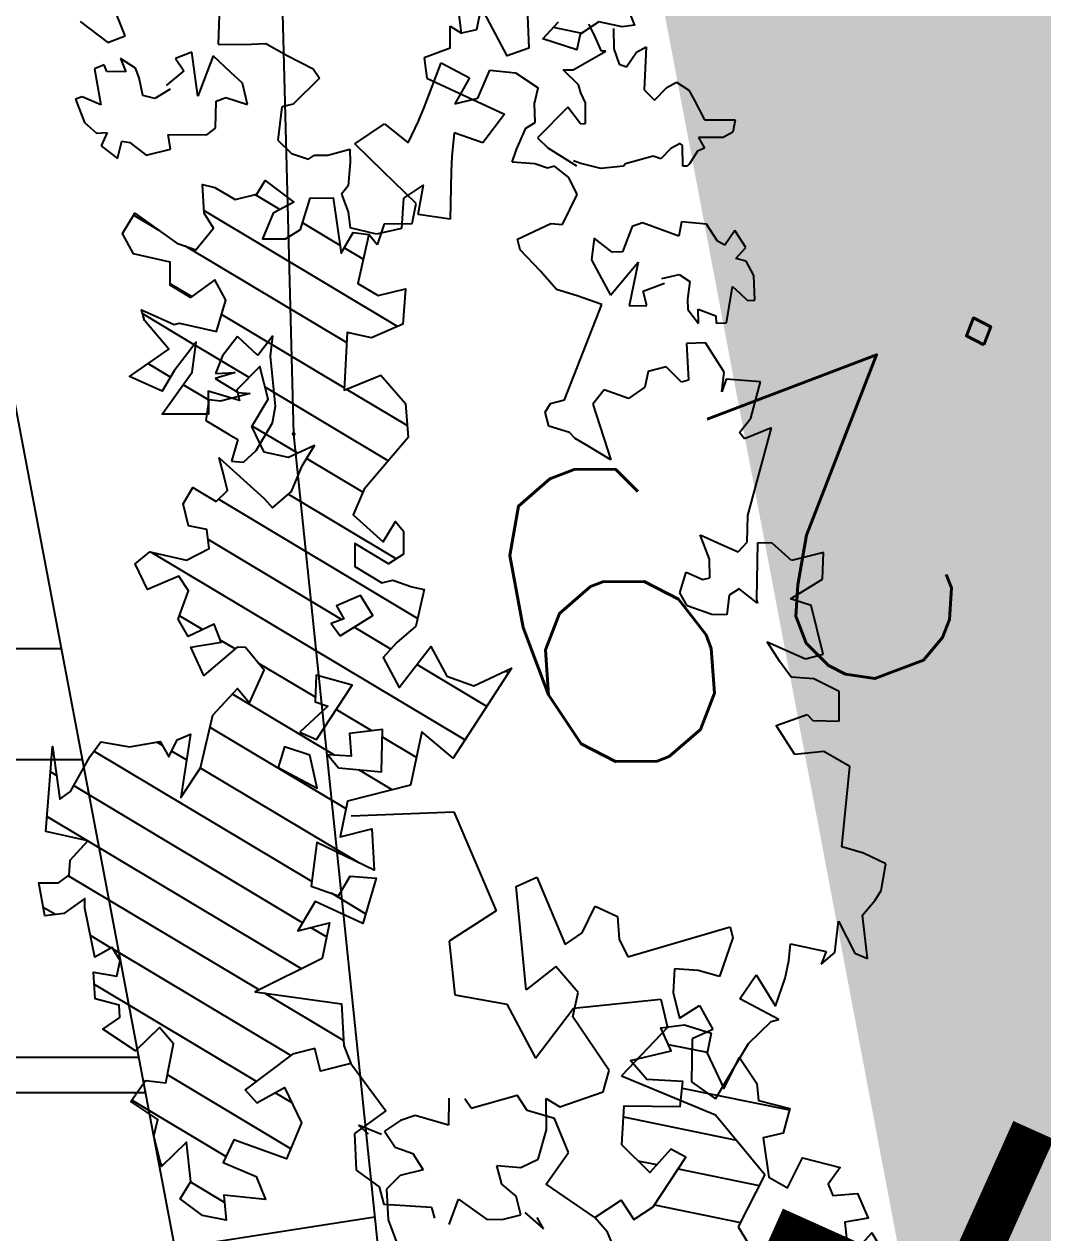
# Model space of a CAD drawing. Header units: metres. Extents: x 1841041 to 1841282, y 5171502 to 5171751.
# Drawn here: x 1841157.61 to 1841158.756, y 5171552.343 to 5171553.703 of the extents above; entities that cross this region are included whole.
import ezdxf
from ezdxf.lldxf.tags import DXFTag

# ---------------------------------------------------------------- set-up
doc = ezdxf.new("R2010")
doc.units = ezdxf.units.M
doc.header["$PDSIZE"] = -0.004
doc.layers.add('Fond topo - P', color=3, linetype='Continuous', lineweight=50, true_color=0x00ff00)
doc.layers.add('Fond topo - Z_500', color=1, linetype='Continuous', lineweight=9, true_color=0xff0000)
for name, color, linetype, true_color in [('Fond topo - SUPP', 7, 'Continuous', 0x999999), ('SA - béton balayé', 7, 'Continuous', 0xc0c0c0), ('SA - EBC', 7, 'Continuous', 0x4f7f3f), ('SA - gazon', 7, 'Continuous', 0xccffcc), ('SA - haie séparative', 7, 'Continuous', 0x008000), ('SA - Limite terrain', 1, 'LIMITE_CADASTRALE', 0xff0000)]:
    doc.layers.add(name, color=color, linetype=linetype, true_color=true_color)
doc.layers.add('SA - limite revêtement', color=7, linetype='Continuous')
doc.layers.add('SA - nivellement', color=7, linetype='Continuous')
doc.styles.add('SIMPLEX', font='simplex_.ttf', dxfattribs={"height": 1.25})
tags = doc.linetypes.add('L8', pattern=[0.225, 0.15, -0.075]).pattern_tags.tags
tags[6:7] = [DXFTag(74, 4), DXFTag(75, 0), DXFTag(340, '0'), DXFTag(46, 0.0), DXFTag(50, 0.0), DXFTag(44, 0.0), DXFTag(45, 0.0)]
tags[4:5] = [DXFTag(74, 4), DXFTag(75, 0), DXFTag(340, '0'), DXFTag(46, 0.0), DXFTag(50, 0.0), DXFTag(44, 0.0), DXFTag(45, 0.0)]
tags = doc.linetypes.add('LIMITE_CADASTRALE', pattern=[13, 8, -2, 1, -2]).pattern_tags.tags
tags[10:11] = [DXFTag(74, 4), DXFTag(75, 0), DXFTag(340, '0'), DXFTag(46, 0.0), DXFTag(50, 0.0), DXFTag(44, 0.0), DXFTag(45, 0.0)]
tags[8:9] = [DXFTag(74, 4), DXFTag(75, 0), DXFTag(340, '0'), DXFTag(46, 0.0), DXFTag(50, 0.0), DXFTag(44, 0.0), DXFTag(45, 0.0)]
tags[6:7] = [DXFTag(74, 4), DXFTag(75, 0), DXFTag(340, '0'), DXFTag(46, 0.0), DXFTag(50, 0.0), DXFTag(44, 0.0), DXFTag(45, 0.0)]
tags[4:5] = [DXFTag(74, 4), DXFTag(75, 0), DXFTag(340, '0'), DXFTag(46, 0.0), DXFTag(50, 0.0), DXFTag(44, 0.0), DXFTag(45, 0.0)]

# ---------------------------------------------------------------- blocks, each defined once
blk = doc.blocks.new('PTOPO')
at = {"color": 0, "ltscale": 2}
blk.add_point((0, 0), dxfattribs=at)

msp = doc.modelspace()

# ---------------------------------------------------------------- hatches: boundary and pattern name
at = {"layer": 'SA - béton balayé'}
h = msp.add_hatch(dxfattribs=at)
h.set_pattern_fill('BETON_BALAYE', color=256, scale=0.5, style=0, pattern_type=2)
h.set_pattern_definition([(0, (0, 0), (1.1, 0.5), [7.5, -1, 2.5, -0.5]), (0, (0.665, 0.25), (-0.5, 0.665), [1.5, -0.165, 3, -0.375]), (0, (0.25, 0.425), (2.6, 0.335), [4, -0.7, 2, -0.5])])
h.paths.add_polyline_path([(1841141.4229, 5171573.2753), (1841140.9962, 5171574.3971), (1841142.8655, 5171575.1081), (1841146.8475, 5171576.621), (1841146.9844, 5171576.2605), (1841153.8198, 5171578.2339), (1841166.2767, 5171582.9673, 0.440055), (1841166.7956, 5171584.3479), (1841168.3777, 5171581.6552, 0.349473), (1841167.1933, 5171582.0315), (1841153.3602, 5171576.7785), (1841153.6537, 5171574.1114), (1841158.0694, 5171550.7945, 0.414233), (1841159.238, 5171549.9981), (1841163.3155, 5171550.7703), (1841163.6851, 5171548.8189), (1841159.336, 5171548.4054, -0.387042), (1841156.9633, 5171550.1859), (1841152.466, 5171573.9339), (1841152.1841, 5171576.4953), (1841143.01, 5171573.879)])
at = {"layer": 'SA - EBC'}
h = msp.add_hatch(dxfattribs=at)
h.set_pattern_fill('_USER', color=256, scale=0.75, angle=-315, style=0, pattern_type=0)
h.set_pattern_definition([(-315, (0, 0), (-0.53033008589, 0.53033008589), [])])
h.paths.add_polyline_path([(1841146.2877, 5171531.073), (1841142.0431, 5171535.3128), (1841139.2752, 5171540.3458, 0.055223), (1841139.1545, 5171556.7446, 0.123191), (1841137.9682, 5171559.8694), (1841135.4446, 5171563.4957, -0.332881), (1841134.727, 5171568.5834), (1841137.8295, 5171571.6697), (1841143.2749, 5171573.6459), (1841152.0102, 5171575.9651), (1841153.6433, 5171561.1238), (1841154.262, 5171549.0884), (1841145.4735, 5171547.1137), (1841147.7014, 5171533.4297), (1841156.9917, 5171535.341), (1841159.5662, 5171522.1301), (1841160.7714, 5171501.815)])
at = {"layer": 'SA - gazon'}
msp.add_hatch(color=256, dxfattribs=at).paths.add_polyline_path([(1841160.9751, 5171561.2478), (1841157.0449, 5171560.5035), (1841158.6116, 5171552.2306), (1841160.0855, 5171552.5097), (1841159.3319, 5171556.4889), (1841161.7882, 5171556.9541)])

# ---------------------------------------------------------------- linework, layer by layer
at = {"layer": 'Fond topo - SUPP', "ltscale": 2}
msp.add_line((1841157.4095, 5171552.269), (1841158.0044, 5171552.3611), dxfattribs=at)
at = {"layer": 'Fond topo - SUPP', "linetype": 'L8', "ltscale": 2, "flags": 128}
msp.add_lwpolyline([(1841158.8889, 5171543.8356), (1841157.913, 5171553.2422), (1841157.7245, 5171560.4561), (1841162.1012, 5171561.4181), (1841162.9476, 5171561.8043), (1841163.4656, 5171562.3845)], dxfattribs=at)
at = {"layer": 'SA - haie séparative', "ltscale": 0.34992}
for p, q in [((1841157.832, 5171553.7957), (1841157.8281, 5171553.6808)), ((1841157.7235, 5171553.6904), (1841157.7079, 5171553.7287)), ((1841157.6728, 5171553.7066), (1841157.7037, 5171553.6827)), ((1841158.089, 5171553.701), (1841158.1017, 5171553.6932)), ((1841158.0892, 5171553.6763), (1841158.089, 5171553.701)), ((1841158.2508, 5171553.6926), (1841158.245, 5171553.7033)), ((1841158.2731, 5171553.6985), (1841158.2733, 5171553.6756)), ((1841157.7037, 5171553.6827), (1841157.7235, 5171553.6904)), ((1841158.2593, 5171553.6729), (1841158.2508, 5171553.6926)), ((1841157.7985, 5171553.6719), (1841157.7801, 5171553.6647)), ((1841157.8053, 5171553.6223), (1841157.7985, 5171553.6719)), ((1841157.8281, 5171553.6808), (1841157.8574, 5171553.6807)), ((1841157.8574, 5171553.6807), (1841157.8816, 5171553.6816)), ((1841157.8816, 5171553.6816), (1841157.9055, 5171553.6682)), ((1841158.0892, 5171553.6763), (1841158.0597, 5171553.6654)), ((1841158.2276, 5171553.6522), (1841158.2644, 5171553.6729)), ((1841158.2644, 5171553.6729), (1841158.2593, 5171553.6729)), ((1841158.2733, 5171553.6756), (1841158.2792, 5171553.6584)), ((1841158.2875, 5171553.6553), (1841158.2988, 5171553.672)), ((1841158.2988, 5171553.672), (1841158.3096, 5171553.6778)), ((1841158.3096, 5171553.6778), (1841158.3074, 5171553.6294)), ((1841157.6997, 5171553.6575), (1841157.6888, 5171553.6533)), ((1841157.7027, 5171553.65), (1841157.6997, 5171553.6575)), ((1841157.7182, 5171553.6647), (1841157.7241, 5171553.6496)), ((1841157.735, 5171553.6539), (1841157.7182, 5171553.6647)), ((1841157.7801, 5171553.6647), (1841157.7893, 5171553.6509)), ((1841157.8224, 5171553.6676), (1841157.8053, 5171553.6223)), ((1841157.8422, 5171553.6492), (1841157.8224, 5171553.6676)), ((1841157.9055, 5171553.6682), (1841157.9349, 5171553.6531)), ((1841158.0597, 5171553.6654), (1841158.0628, 5171553.6427)), ((1841158.0599, 5171553.6097), (1841158.0789, 5171553.66)), ((1841158.0789, 5171553.66), (1841158.111, 5171553.643)), ((1841158.2792, 5171553.6584), (1841158.2875, 5171553.6553)), ((1841157.6888, 5171553.6533), (1841157.696, 5171553.6126)), ((1841157.7241, 5171553.6496), (1841157.7027, 5171553.65)), ((1841157.7392, 5171553.643), (1841157.735, 5171553.6539)), ((1841157.7431, 5171553.6232), (1841157.7392, 5171553.643)), ((1841157.7893, 5171553.6509), (1841157.7696, 5171553.6345)), ((1841157.8556, 5171553.637), (1841157.8422, 5171553.6492)), ((1841157.9419, 5171553.6426), (1841157.9126, 5171553.6135)), ((1841157.9349, 5171553.6531), (1841157.9419, 5171553.6426)), ((1841158.0628, 5171553.6427), (1841158.1097, 5171553.6208)), ((1841158.111, 5171553.643), (1841158.0942, 5171553.6137)), ((1841158.1204, 5171553.6203), (1841158.1339, 5171553.6515)), ((1841158.1339, 5171553.6515), (1841158.1625, 5171553.6485)), ((1841158.1625, 5171553.6485), (1841158.1881, 5171553.6317)), ((1841158.2161, 5171553.6521), (1841158.2276, 5171553.6522)), ((1841158.2335, 5171553.6351), (1841158.2161, 5171553.6521)), ((1841157.7741, 5171553.6304), (1841157.7569, 5171553.6199)), ((1841157.8611, 5171553.6131), (1841157.8556, 5171553.637)), ((1841158.1842, 5171553.614), (1841158.1881, 5171553.6317)), ((1841158.2361, 5171553.6262), (1841158.2335, 5171553.6351)), ((1841158.3074, 5171553.6294), (1841158.319, 5171553.618)), ((1841158.319, 5171553.618), (1841158.3329, 5171553.6322)), ((1841158.3329, 5171553.6322), (1841158.3437, 5171553.638)), ((1841158.3437, 5171553.638), (1841158.3578, 5171553.6292)), ((1841158.3578, 5171553.6292), (1841158.3636, 5171553.6184)), ((1841157.675, 5171553.6218), (1841157.6674, 5171553.6189)), ((1841157.6674, 5171553.6189), (1841157.6775, 5171553.5929)), ((1841157.6855, 5171553.6172), (1841157.675, 5171553.6218)), ((1841157.696, 5171553.6126), (1841157.6855, 5171553.6172)), ((1841157.7569, 5171553.6199), (1841157.7431, 5171553.6232)), ((1841157.825, 5171553.5865), (1841157.8258, 5171553.6167)), ((1841157.8258, 5171553.6167), (1841157.8367, 5171553.621)), ((1841157.8367, 5171553.621), (1841157.8611, 5171553.6131)), ((1841158.0942, 5171553.6137), (1841158.1204, 5171553.6203)), ((1841158.1097, 5171553.6208), (1841158.1501, 5171553.6021)), ((1841158.2413, 5171553.6148), (1841158.2361, 5171553.6262)), ((1841158.3636, 5171553.6184), (1841158.3753, 5171553.5956)), ((1841157.8996, 5171553.6103), (1841157.8952, 5171553.5728)), ((1841157.9126, 5171553.6135), (1841157.8996, 5171553.6103)), ((1841158.0536, 5171553.5942), (1841158.0599, 5171553.6097)), ((1841158.1501, 5171553.6021), (1841158.126, 5171553.57)), ((1841158.1849, 5171553.5928), (1841158.1842, 5171553.614)), ((1841158.2216, 5171553.6101), (1841158.1875, 5171553.5754)), ((1841158.2358, 5171553.5912), (1841158.2216, 5171553.6101)), ((1841158.2415, 5171553.5918), (1841158.2413, 5171553.6148)), ((1841157.6775, 5171553.5929), (1841157.691, 5171553.5807)), ((1841157.982, 5171553.5687), (1841158.0154, 5171553.5911)), ((1841158.0154, 5171553.5911), (1841158.042, 5171553.5699)), ((1841158.042, 5171553.5699), (1841158.0536, 5171553.5942)), ((1841158.1744, 5171553.5865), (1841158.1849, 5171553.5928)), ((1841158.2358, 5171553.5912), (1841158.2415, 5171553.5918)), ((1841158.3753, 5171553.5956), (1841158.4097, 5171553.5959)), ((1841158.4097, 5171553.5959), (1841158.4072, 5171553.5819)), ((1841157.691, 5171553.5807), (1841157.7032, 5171553.5816)), ((1841157.7032, 5171553.5816), (1841157.6965, 5171553.5664)), ((1841157.7718, 5171553.5793), (1841157.8154, 5171553.5789)), ((1841157.7743, 5171553.5628), (1841157.7718, 5171553.5793)), ((1841157.8154, 5171553.5789), (1841157.825, 5171553.5865)), ((1841158.0938, 5171553.5811), (1841158.091, 5171553.5544)), ((1841158.126, 5171553.57), (1841158.0938, 5171553.5811)), ((1841158.1637, 5171553.5624), (1841158.1744, 5171553.5865)), ((1841158.1875, 5171553.5754), (1841158.1991, 5171553.5641)), ((1841158.3799, 5171553.5759), (1841158.3684, 5171553.5758)), ((1841158.3684, 5171553.5758), (1841158.3755, 5171553.5637)), ((1841158.3965, 5171553.576), (1841158.3799, 5171553.5759)), ((1841158.4072, 5171553.5819), (1841158.3965, 5171553.576)), ((1841157.6965, 5171553.5664), (1841157.7146, 5171553.5522)), ((1841157.7146, 5171553.5522), (1841157.7197, 5171553.5716)), ((1841157.7197, 5171553.5716), (1841157.7288, 5171553.5703)), ((1841157.7288, 5171553.5703), (1841157.7469, 5171553.5561)), ((1841157.7469, 5171553.5561), (1841157.7743, 5171553.5628)), ((1841157.8952, 5171553.5728), (1841157.9104, 5171553.558)), ((1841157.9516, 5171553.5561), (1841157.9763, 5171553.5628)), ((1841157.9763, 5171553.5628), (1841157.9765, 5171553.5478)), ((1841158.0139, 5171553.5378), (1841157.982, 5171553.5687)), ((1841158.159, 5171553.5482), (1841158.1637, 5171553.5624)), ((1841158.1991, 5171553.5641), (1841158.2311, 5171553.544)), ((1841158.3373, 5171553.5634), (1841158.326, 5171553.5518)), ((1841158.3481, 5171553.5692), (1841158.3373, 5171553.5634)), ((1841158.3507, 5171553.5667), (1841158.3481, 5171553.5692)), ((1841158.3509, 5171553.5438), (1841158.3507, 5171553.5667)), ((1841158.3755, 5171553.5637), (1841158.3673, 5171553.5605)), ((1841157.9104, 5171553.558), (1841157.9298, 5171553.5515)), ((1841157.9298, 5171553.5515), (1841157.9366, 5171553.5559)), ((1841157.9366, 5171553.5559), (1841157.9516, 5171553.5561)), ((1841157.9765, 5171553.5478), (1841157.9744, 5171553.5216)), ((1841158.091, 5171553.5544), (1841158.0902, 5171553.5376)), ((1841158.1845, 5171553.5463), (1841158.159, 5171553.5482)), ((1841158.2362, 5171553.5466), (1841158.2279, 5171553.5497)), ((1841158.3177, 5171553.5549), (1841158.2865, 5171553.5464)), ((1841158.326, 5171553.5518), (1841158.3177, 5171553.5549)), ((1841158.3673, 5171553.5605), (1841158.3585, 5171553.5464)), ((1841158.0509, 5171553.5015), (1841158.0139, 5171553.5378)), ((1841158.0902, 5171553.5376), (1841158.089, 5171553.4839)), ((1841158.1987, 5171553.5415), (1841158.1845, 5171553.5463)), ((1841158.2066, 5171553.5435), (1841158.1987, 5171553.5415)), ((1841158.2228, 5171553.5308), (1841158.2066, 5171553.5435)), ((1841158.2585, 5171553.541), (1841158.2362, 5171553.5466)), ((1841158.284, 5171553.5438), (1841158.2585, 5171553.541)), ((1841158.2865, 5171553.5464), (1841158.284, 5171553.5438)), ((1841158.356, 5171553.5438), (1841158.3509, 5171553.5438)), ((1841158.3585, 5171553.5464), (1841158.356, 5171553.5438)), ((1841157.9744, 5171553.5216), (1841157.9667, 5171553.5121)), ((1841158.0591, 5171553.5225), (1841158.0366, 5171553.5076)), ((1841158.053, 5171553.4893), (1841158.0591, 5171553.5225)), ((1841158.2322, 5171553.5118), (1841158.2228, 5171553.5308)), ((1841157.9667, 5171553.5121), (1841157.9743, 5171553.4923)), ((1841158.0366, 5171553.5076), (1841158.0342, 5171553.4736)), ((1841158.2156, 5171553.4779), (1841158.2322, 5171553.5118)), ((1841158.0463, 5171553.479), (1841158.0509, 5171553.5015)), ((1841157.9743, 5171553.4923), (1841157.9765, 5171553.4744)), ((1841158.089, 5171553.4839), (1841158.053, 5171553.4893)), ((1841158.3054, 5171553.4797), (1841158.2939, 5171553.4757)), ((1841158.3465, 5171553.4648), (1841158.3054, 5171553.4797)), ((1841158.3496, 5171553.4811), (1841158.3465, 5171553.4648)), ((1841158.3776, 5171553.4785), (1841158.3496, 5171553.4811)), ((1841158.0062, 5171553.467), (1841157.9765, 5171553.4744)), ((1841158.0068, 5171553.4552), (1841157.9974, 5171553.4667)), ((1841158.0342, 5171553.4736), (1841158.0062, 5171553.467)), ((1841158.0149, 5171553.4786), (1841158.0068, 5171553.4552)), ((1841158.0149, 5171553.4786), (1841158.0463, 5171553.479)), ((1841158.165, 5171553.4615), (1841158.2023, 5171553.4792)), ((1841158.2023, 5171553.4792), (1841158.2156, 5171553.4779)), ((1841158.2939, 5171553.4757), (1841158.2831, 5171553.4474)), ((1841158.39, 5171553.4591), (1841158.3776, 5171553.4785)), ((1841158.4094, 5171553.4714), (1841158.3982, 5171553.4548)), ((1841158.4217, 5171553.452), (1841158.4094, 5171553.4714)), ((1841158.168, 5171553.4493), (1841158.165, 5171553.4615)), ((1841158.251, 5171553.4626), (1841158.2482, 5171553.4381)), ((1841158.2714, 5171553.447), (1841158.251, 5171553.4626)), ((1841158.3982, 5171553.4548), (1841158.39, 5171553.4591)), ((1841158.1908, 5171553.4253), (1841158.168, 5171553.4493)), ((1841158.2831, 5171553.4474), (1841158.2714, 5171553.447)), ((1841158.4104, 5171553.4399), (1841158.4217, 5171553.452)), ((1841158.4222, 5171553.4367), (1841158.4104, 5171553.4399)), ((1841158.2089, 5171553.4047), (1841158.1908, 5171553.4253)), ((1841158.2482, 5171553.4381), (1841158.2569, 5171553.4222)), ((1841158.2694, 5171553.3983), (1841158.3006, 5171553.4354)), ((1841158.3006, 5171553.4354), (1841158.2905, 5171553.3864)), ((1841158.4309, 5171553.4207), (1841158.4222, 5171553.4367)), ((1841158.2569, 5171553.4222), (1841158.2694, 5171553.3983)), ((1841158.3062, 5171553.4031), (1841158.3302, 5171553.412)), ((1841158.3273, 5171553.4173), (1841158.347, 5171553.4216)), ((1841158.347, 5171553.4216), (1841158.359, 5171553.4139)), ((1841158.359, 5171553.4139), (1841158.3561, 5171553.3939)), ((1841158.4318, 5171553.3928), (1841158.4309, 5171553.4207)), ((1841158.2321, 5171553.3976), (1841158.2089, 5171553.4047)), ((1841158.3103, 5171553.387), (1841158.3062, 5171553.4031)), ((1841158.4002, 5171553.3675), (1841158.407, 5171553.4082)), ((1841158.407, 5171553.4082), (1841158.4153, 5171553.4004)), ((1841158.4153, 5171553.4004), (1841158.4237, 5171553.3926)), ((1841158.2178, 5171553.2807), (1841158.2597, 5171553.3878)), ((1841158.2597, 5171553.3878), (1841158.2321, 5171553.3976)), ((1841158.2905, 5171553.3864), (1841158.3103, 5171553.387)), ((1841158.3561, 5171553.3939), (1841158.3564, 5171553.3822)), ((1841158.4237, 5171553.3926), (1841158.4318, 5171553.3928)), ((1841158.3564, 5171553.3822), (1841158.3687, 5171553.3664)), ((1841158.3681, 5171553.3826), (1841158.3882, 5171553.3752)), ((1841158.3687, 5171553.3664), (1841158.3681, 5171553.3826)), ((1841158.3882, 5171553.3752), (1841158.3885, 5171553.3671)), ((1841158.3885, 5171553.3671), (1841158.4002, 5171553.3675)), ((1841157.8497, 5171553.3519), (1841157.833, 5171553.33)), ((1841157.8727, 5171553.3307), (1841157.8497, 5171553.3519)), ((1841157.8895, 5171553.3526), (1841157.8727, 5171553.3307)), ((1841157.8869, 5171553.3297), (1841157.8895, 5171553.3526)), ((1841158.3764, 5171553.3447), (1841158.3552, 5171553.344)), ((1841158.3552, 5171553.344), (1841158.3572, 5171553.3027)), ((1841158.3976, 5171553.3119), (1841158.3764, 5171553.3447)), ((1841157.833, 5171553.33), (1841157.8249, 5171553.3104)), ((1841157.8927, 5171553.2735), (1841157.8869, 5171553.3297)), ((1841158.3321, 5171553.3177), (1841158.312, 5171553.3127)), ((1841158.3493, 5171553.3007), (1841158.3321, 5171553.3177)), ((1841157.847, 5171553.3113), (1841157.8245, 5171553.3047)), ((1841157.8245, 5171553.3047), (1841157.8507, 5171553.289)), ((1841157.8249, 5171553.3104), (1841157.847, 5171553.3113)), ((1841158.312, 5171553.3127), (1841158.3081, 5171553.295)), ((1841158.3572, 5171553.3027), (1841158.3493, 5171553.3007)), ((1841158.3948, 5171553.2898), (1841158.3976, 5171553.3119)), ((1841158.3996, 5171553.3041), (1841158.3948, 5171553.2898)), ((1841158.4385, 5171553.3008), (1841158.3996, 5171553.3041)), ((1841157.8507, 5171553.289), (1841157.864, 5171553.2877)), ((1841158.2624, 5171553.2919), (1841158.2497, 5171553.2757)), ((1841158.2899, 5171553.2821), (1841158.2624, 5171553.2919)), ((1841158.3081, 5171553.295), (1841158.2899, 5171553.2821)), ((1841158.4274, 5171553.26), (1841158.4385, 5171553.3008)), ((1841157.8175, 5171553.2806), (1841157.814, 5171553.2575)), ((1841157.8308, 5171553.2793), (1841157.8175, 5171553.2806)), ((1841157.864, 5171553.2877), (1841157.8308, 5171553.2793)), ((1841158.1962, 5171553.2669), (1841158.2021, 5171553.2767)), ((1841158.2021, 5171553.2767), (1841158.2178, 5171553.2807)), ((1841158.2497, 5171553.2757), (1841158.2701, 5171553.213)), ((1841157.889, 5171553.2549), (1841157.8927, 5171553.2735)), ((1841158.2002, 5171553.2511), (1841158.1962, 5171553.2669)), ((1841157.814, 5171553.2575), (1841157.8403, 5171553.2418)), ((1841157.8709, 5171553.2235), (1841157.889, 5171553.2549)), ((1841158.2233, 5171553.244), (1841158.2002, 5171553.2511)), ((1841158.4147, 5171553.2438), (1841158.4274, 5171553.26)), ((1841158.4506, 5171553.2491), (1841158.4202, 5171553.2368)), ((1841158.4242, 5171553.1505), (1841158.4506, 5171553.2491)), ((1841157.8403, 5171553.2418), (1841157.8501, 5171553.2359)), ((1841157.8501, 5171553.2359), (1841157.8432, 5171553.2118)), ((1841158.2297, 5171553.2372), (1841158.2233, 5171553.244)), ((1841158.245, 5171553.228), (1841158.2297, 5171553.2372)), ((1841158.4202, 5171553.2368), (1841158.4147, 5171553.2438)), ((1841157.8565, 5171553.2106), (1841157.8709, 5171553.2235)), ((1841158.2701, 5171553.213), (1841158.245, 5171553.228)), ((1841157.8432, 5171553.2118), (1841157.8565, 5171553.2106)), ((1841158.4234, 5171553.1206), (1841158.4242, 5171553.1505)), ((1841158.3703, 5171553.1286), (1841158.3944, 5171553.1179)), ((1841158.3808, 5171553.1015), (1841158.3703, 5171553.1286)), ((1841158.3944, 5171553.1179), (1841158.4132, 5171553.1096)), ((1841158.4132, 5171553.1096), (1841158.4234, 5171553.1206)), ((1841158.4348, 5171553.1197), (1841158.434, 5171553.0563)), ((1841158.4516, 5171553.1193), (1841158.4348, 5171553.1197)), ((1841158.4732, 5171553.0997), (1841158.4516, 5171553.1193)), ((1841158.3815, 5171553.0803), (1841158.3808, 5171553.1015)), ((1841158.5091, 5171553.1087), (1841158.4732, 5171553.0997)), ((1841158.5082, 5171553.0787), (1841158.5091, 5171553.1087)), ((1841158.3477, 5171553.0634), (1841158.3548, 5171553.0866)), ((1841158.3548, 5171553.0866), (1841158.3736, 5171553.0783)), ((1841158.3736, 5171553.0783), (1841158.3815, 5171553.0803)), ((1841158.472, 5171553.0566), (1841158.5082, 5171553.0787)), ((1841158.356, 5171553.0488), (1841158.3477, 5171553.0634)), ((1841158.4032, 5171553.0607), (1841158.4003, 5171553.0386)), ((1841158.4143, 5171553.0681), (1841158.4032, 5171553.0607)), ((1841158.4351, 5171553.052), (1841158.4143, 5171553.0681)), ((1841158.3835, 5171553.039), (1841158.356, 5171553.0488)), ((1841158.434, 5171553.0563), (1841158.4351, 5171553.052)), ((1841158.4952, 5171553.0494), (1841158.472, 5171553.0566)), ((1841158.509, 5171552.9944), (1841158.4952, 5171553.0494)), ((1841158.4003, 5171553.0386), (1841158.3835, 5171553.039)), ((1841158.446, 5171553.0083), (1841158.4889, 5171552.9893)), ((1841158.4598, 5171552.9867), (1841158.446, 5171553.0083)), ((1841158.4889, 5171552.9893), (1841158.509, 5171552.9944)), ((1841158.4728, 5171552.9686), (1841158.4598, 5171552.9867)), ((1841158.4983, 5171552.9666), (1841158.4728, 5171552.9686)), ((1841158.527, 5171552.9525), (1841158.4983, 5171552.9666)), ((1841158.527, 5171552.919), (1841158.527, 5171552.9525)), ((1841158.4558, 5171552.9142), (1841158.4907, 5171552.9266)), ((1841158.4907, 5171552.9266), (1841158.4971, 5171552.9199)), ((1841158.477, 5171552.8814), (1841158.4558, 5171552.9142)), ((1841158.4971, 5171552.9199), (1841158.527, 5171552.919)), ((1841158.5096, 5171552.8849), (1841158.477, 5171552.8814)), ((1841158.5389, 5171552.8682), (1841158.5096, 5171552.8849)), ((1841158.53, 5171552.7777), (1841158.5389, 5171552.8682)), ((1841157.9777, 5171552.8124), (1841158.0931, 5171552.8172)), ((1841158.0931, 5171552.8172), (1841158.1407, 5171552.7056)), ((1841158.5541, 5171552.7707), (1841158.53, 5171552.7777)), ((1841158.5794, 5171552.7585), (1841158.5541, 5171552.7707)), ((1841158.574, 5171552.7284), (1841158.5794, 5171552.7585)), ((1841158.1633, 5171552.7329), (1841158.1866, 5171552.7434)), ((1841158.1748, 5171552.6169), (1841158.1633, 5171552.7329)), ((1841158.1866, 5171552.7434), (1841158.2186, 5171552.6679)), ((1841158.5674, 5171552.7175), (1841158.574, 5171552.7284)), ((1841158.1407, 5171552.7056), (1841158.0878, 5171552.6716)), ((1841158.2376, 5171552.681), (1841158.2524, 5171552.7107)), ((1841158.2524, 5171552.7107), (1841158.2776, 5171552.6994)), ((1841158.553, 5171552.7008), (1841158.5674, 5171552.7175)), ((1841158.2776, 5171552.6994), (1841158.2793, 5171552.6738)), ((1841158.5219, 5171552.6586), (1841158.526, 5171552.694)), ((1841158.526, 5171552.694), (1841158.5444, 5171552.6578)), ((1841158.5588, 5171552.6521), (1841158.553, 5171552.7008)), ((1841158.2186, 5171552.6679), (1841158.2376, 5171552.681)), ((1841158.289, 5171552.654), (1841158.4041, 5171552.6875)), ((1841158.4041, 5171552.6875), (1841158.4071, 5171552.6753)), ((1841158.0878, 5171552.6716), (1841158.0945, 5171552.6112)), ((1841158.2793, 5171552.6738), (1841158.289, 5171552.654)), ((1841158.4071, 5171552.6753), (1841158.3921, 5171552.6316)), ((1841158.4703, 5171552.6494), (1841158.472, 5171552.6684)), ((1841158.472, 5171552.6684), (1841158.5122, 5171552.6599)), ((1841158.5122, 5171552.6599), (1841158.5066, 5171552.6455)), ((1841158.5066, 5171552.6455), (1841158.5219, 5171552.6586)), ((1841158.5444, 5171552.6578), (1841158.5588, 5171552.6521)), ((1841158.2082, 5171552.6429), (1841158.1748, 5171552.6169)), ((1841158.2331, 5171552.6139), (1841158.2082, 5171552.6429)), ((1841158.3416, 5171552.6403), (1841158.3399, 5171552.6138)), ((1841158.3681, 5171552.6386), (1841158.3416, 5171552.6403)), ((1841158.3921, 5171552.6316), (1841158.3681, 5171552.6386)), ((1841158.466, 5171552.6297), (1841158.4703, 5171552.6494)), ((1841158.4151, 5171552.6067), (1841158.4334, 5171552.6336)), ((1841158.4334, 5171552.6336), (1841158.4553, 5171552.5982)), ((1841158.4553, 5171552.5982), (1841158.466, 5171552.6297)), ((1841158.0945, 5171552.6112), (1841158.1528, 5171552.6004)), ((1841158.227, 5171552.5864), (1841158.2331, 5171552.6139)), ((1841158.3399, 5171552.6138), (1841158.3472, 5171552.585)), ((1841158.1528, 5171552.6004), (1841158.185, 5171552.5399)), ((1841158.185, 5171552.5399), (1841158.2279, 5171552.5959)), ((1841158.2279, 5171552.5959), (1841158.3261, 5171552.6064)), ((1841158.3261, 5171552.6064), (1841158.3336, 5171552.5742)), ((1841158.3472, 5171552.585), (1841158.3697, 5171552.599)), ((1841158.3697, 5171552.599), (1841158.3848, 5171552.5722)), ((1841158.459, 5171552.5834), (1841158.4151, 5171552.6067)), ((1841158.2682, 5171552.5261), (1841158.227, 5171552.5864)), ((1841158.4503, 5171552.5812), (1841158.459, 5171552.5834)), ((1841158.3336, 5171552.5742), (1841158.2818, 5171552.5198)), ((1841158.3848, 5171552.5722), (1841158.3614, 5171552.5616)), ((1841158.425, 5171552.5563), (1841158.4503, 5171552.5812)), ((1841158.3614, 5171552.5616), (1841158.3606, 5171552.5131)), ((1841158.3877, 5171552.494), (1841158.425, 5171552.5563)), ((1841157.9774, 5171552.5338), (1841158.0168, 5171552.4806)), ((1841158.2612, 5171552.5021), (1841158.2682, 5171552.5261)), ((1841158.2818, 5171552.5198), (1841158.3877, 5171552.4762)), ((1841158.2125, 5171552.4852), (1841158.2612, 5171552.5021)), ((1841158.3606, 5171552.5131), (1841158.3877, 5171552.494)), ((1841158.0877, 5171552.4949), (1841158.0874, 5171552.4645)), ((1841158.1127, 5171552.4834), (1841158.1057, 5171552.4939)), ((1841158.1127, 5171552.4834), (1841158.1644, 5171552.4982)), ((1841158.1759, 5171552.4809), (1841158.1644, 5171552.4982)), ((1841158.1972, 5171552.4944), (1841158.2125, 5171552.4852)), ((1841158.1977, 5171552.4592), (1841158.1972, 5171552.4944)), ((1841158.0168, 5171552.4806), (1841157.9814, 5171552.455)), ((1841158.0499, 5171552.4753), (1841158.0332, 5171552.4697)), ((1841158.0874, 5171552.4645), (1841158.0499, 5171552.4753)), ((1841158.2066, 5171552.472), (1841158.1759, 5171552.4809)), ((1841158.3877, 5171552.4762), (1841158.4433, 5171552.409)), ((1841157.9858, 5171552.4645), (1841157.9968, 5171552.4547)), ((1841158.0118, 5171552.4538), (1841157.9858, 5171552.4645)), ((1841158.0332, 5171552.4697), (1841158.0151, 5171552.4577)), ((1841158.1883, 5171552.4262), (1841158.1977, 5171552.4592)), ((1841158.2222, 5171552.4337), (1841158.2066, 5171552.472)), ((1841157.9814, 5171552.455), (1841157.9834, 5171552.4137)), ((1841158.0151, 5171552.4577), (1841158.0271, 5171552.4397)), ((1841158.0271, 5171552.4397), (1841158.047, 5171552.4324)), ((1841158.047, 5171552.4324), (1841158.0589, 5171552.4143)), ((1841158.1973, 5171552.3979), (1841158.2222, 5171552.4337)), ((1841158.1418, 5171552.4191), (1841158.1685, 5171552.4166)), ((1841158.1471, 5171552.3982), (1841158.1418, 5171552.4191)), ((1841158.1685, 5171552.4166), (1841158.1883, 5171552.4262)), ((1841157.9834, 5171552.4137), (1841158.0094, 5171552.3952)), ((1841158.0329, 5171552.4079), (1841158.0174, 5171552.3923)), ((1841158.0589, 5171552.4143), (1841158.0329, 5171552.4079)), ((1841158.4433, 5171552.409), (1841158.4132, 5171552.3499)), ((1841158.0094, 5171552.3952), (1841158.0145, 5171552.3751)), ((1841158.0174, 5171552.3923), (1841158.0195, 5171552.358)), ((1841158.1635, 5171552.3847), (1841158.1471, 5171552.3982)), ((1841158.2521, 5171552.3607), (1841158.1973, 5171552.3979)), ((1841158.0879, 5171552.3527), (1841158.0984, 5171552.3813)), ((1841158.0984, 5171552.3813), (1841158.1301, 5171552.3586)), ((1841158.1687, 5171552.3637), (1841158.1635, 5171552.3847)), ((1841158.0682, 5171552.3719), (1841158.0145, 5171552.3751)), ((1841158.0682, 5171552.3719), (1841158.0713, 5171552.3596)), ((1841158.1732, 5171552.3663), (1841158.1941, 5171552.3476)), ((1841158.0195, 5171552.358), (1841158.0316, 5171552.325)), ((1841158.1301, 5171552.3586), (1841158.1478, 5171552.3584)), ((1841158.1478, 5171552.3584), (1841158.1687, 5171552.3637)), ((1841158.1941, 5171552.3476), (1841158.187, 5171552.3605)), ((1841158.4132, 5171552.3499), (1841158.4676, 5171552.2617))]:
    msp.add_line(p, q, dxfattribs=at)
at = {"layer": 'SA - haie séparative', "ltscale": 0.34992, "elevation": 0, "flags": 128}
for points in [[(1841158.176, 5171553.7132), (1841158.1776, 5171553.6765), (1841158.1531, 5171553.6678), (1841158.1241, 5171553.7231), (1841158.1187, 5171553.6969), (1841158.1017, 5171553.6932), (1841158.0949, 5171553.7492)], [(1841158.2845, 5171553.732), (1841158.2966, 5171553.7023), (1841158.2826, 5171553.7006), (1841158.2564, 5171553.7059), (1841158.2354, 5171553.692), (1841158.2318, 5171553.6745), (1841158.1934, 5171553.6869), (1841158.211, 5171553.7061)], [(1841158.2052, 5171553.6999), (1841158.2374, 5171553.6933)], [(1841158.2052, 5171553.6999), (1841158.2374, 5171553.6933)], [(1841157.8976, 5171553.4948), (1841157.8694, 5171553.5117)], [(1841157.8976, 5171553.4948), (1841157.8694, 5171553.5117)], [(1841158.0298, 5171553.3632), (1841157.812, 5171553.4936)], [(1841158.0298, 5171553.3632), (1841157.812, 5171553.4936)], [(1841157.7615, 5171553.4712), (1841157.7328, 5171553.4885)], [(1841157.7615, 5171553.4712), (1841157.7328, 5171553.4885)], [(1841157.9652, 5171553.4544), (1841157.9229, 5171553.4797)], [(1841157.9652, 5171553.4544), (1841157.9229, 5171553.4797)], [(1841157.9725, 5171553.345), (1841157.7906, 5171553.4539)], [(1841157.9725, 5171553.345), (1841157.7906, 5171553.4539)], [(1841157.9912, 5171553.4388), (1841157.9698, 5171553.4516)], [(1841157.9912, 5171553.4388), (1841157.9698, 5171553.4516)], [(1841157.7982, 5171553.3968), (1841157.774, 5171553.4113)], [(1841157.7982, 5171553.3968), (1841157.774, 5171553.4113)], [(1841157.801, 5171553.3427), (1841157.7431, 5171553.3773)], [(1841157.801, 5171553.3427), (1841157.7431, 5171553.3773)], [(1841157.97, 5171553.2941), (1841157.8318, 5171553.3767)], [(1841157.97, 5171553.2941), (1841157.8318, 5171553.3767)], [(1841157.8628, 5171553.3057), (1841157.8026, 5171553.3417)], [(1841157.8628, 5171553.3057), (1841157.8026, 5171553.3417)], [(1841157.7744, 5171553.3061), (1841157.7488, 5171553.3214)], [(1841157.7744, 5171553.3061), (1841157.7488, 5171553.3214)], [(1841157.817, 5171553.2806), (1841157.7885, 5171553.2976)], [(1841157.817, 5171553.2806), (1841157.7885, 5171553.2976)], [(1841158.0194, 5171553.212), (1841157.8808, 5171553.2949)], [(1841158.0194, 5171553.212), (1841157.8808, 5171553.2949)], [(1841158.0407, 5171553.2517), (1841157.9722, 5171553.2927)], [(1841158.0407, 5171553.2517), (1841157.9722, 5171553.2927)], [(1841157.9175, 5171553.2205), (1841157.8662, 5171553.2512)], [(1841157.9175, 5171553.2205), (1841157.8662, 5171553.2512)], [(1841157.9908, 5171553.1767), (1841157.9274, 5171553.2146)], [(1841157.9908, 5171553.1767), (1841157.9274, 5171553.2146)], [(1841158.0525, 5171553.0347), (1841157.8284, 5171553.1688)], [(1841158.0525, 5171553.0347), (1841157.8284, 5171553.1688)], [(1841158.0284, 5171553.1016), (1841157.9068, 5171553.1744)], [(1841158.0284, 5171553.1016), (1841157.9068, 5171553.1744)], [(1841157.967, 5171553.0334), (1841157.8166, 5171553.1234)], [(1841157.967, 5171553.0334), (1841157.8166, 5171553.1234)], [(1841158.1057, 5171552.898), (1841157.7529, 5171553.109)], [(1841158.1057, 5171552.898), (1841157.7529, 5171553.109)], [(1841157.8104, 5171553.0221), (1841157.7844, 5171553.0377)], [(1841157.8104, 5171553.0221), (1841157.7844, 5171553.0377)], [(1841158.0225, 5171553.0002), (1841157.9812, 5171553.0249)], [(1841158.0225, 5171553.0002), (1841157.9812, 5171553.0249)], [(1841157.847, 5171553.0003), (1841157.8304, 5171553.0102)], [(1841157.847, 5171553.0003), (1841157.8304, 5171553.0102)], [(1841157.9375, 5171552.9461), (1841157.8732, 5171552.9845)], [(1841157.9375, 5171552.9461), (1841157.8732, 5171552.9845)], [(1841158.1302, 5171552.9357), (1841158.0516, 5171552.9828)], [(1841158.1302, 5171552.9357), (1841158.0516, 5171552.9828)], [(1841158.1548, 5171552.9735), (1841158.1515, 5171552.9755)], [(1841158.1548, 5171552.9735), (1841158.1515, 5171552.9755)], [(1841157.9591, 5171552.8807), (1841157.844, 5171552.9496)], [(1841157.9591, 5171552.8807), (1841157.844, 5171552.9496)], [(1841158.0009, 5171552.9081), (1841157.9609, 5171552.9321)], [(1841158.0009, 5171552.9081), (1841157.9609, 5171552.9321)], [(1841157.9719, 5171552.8205), (1841157.819, 5171552.912)], [(1841157.9719, 5171552.8205), (1841157.819, 5171552.912)], [(1841157.7654, 5171552.8916), (1841157.7591, 5171552.8954)], [(1841157.7654, 5171552.8916), (1841157.7591, 5171552.8954)], [(1841158.0511, 5171552.8781), (1841158.0128, 5171552.9011)], [(1841158.0511, 5171552.8781), (1841158.0128, 5171552.9011)], [(1841157.9334, 5171552.7386), (1841157.6882, 5171552.8853)], [(1841157.9334, 5171552.7386), (1841157.6882, 5171552.8853)], [(1841157.7925, 5171552.8754), (1841157.7757, 5171552.8854)], [(1841157.7925, 5171552.8754), (1841157.7757, 5171552.8854)], [(1841157.6462, 5171552.858), (1841157.6393, 5171552.8621)], [(1841157.6462, 5171552.858), (1841157.6393, 5171552.8621)], [(1841157.9851, 5171552.7602), (1841157.808, 5171552.8661)], [(1841157.9851, 5171552.7602), (1841157.808, 5171552.8661)], [(1841158.024, 5171552.8419), (1841157.9863, 5171552.8644)], [(1841158.024, 5171552.8419), (1841157.9863, 5171552.8644)], [(1841157.923, 5171552.6923), (1841157.6654, 5171552.8465)], [(1841157.923, 5171552.6923), (1841157.6654, 5171552.8465)], [(1841157.9219, 5171552.6405), (1841157.6354, 5171552.8119)], [(1841157.9219, 5171552.6405), (1841157.6354, 5171552.8119)], [(1841157.874, 5171552.6167), (1841157.6594, 5171552.7451)], [(1841157.874, 5171552.6167), (1841157.6594, 5171552.7451)], [(1841157.9939, 5171552.7024), (1841157.9555, 5171552.7254)], [(1841157.9939, 5171552.7024), (1841157.9555, 5171552.7254)], [(1841157.6448, 5171552.7014), (1841157.6312, 5171552.7095)], [(1841157.6448, 5171552.7014), (1841157.6312, 5171552.7095)], [(1841157.7078, 5171552.6637), (1841157.6842, 5171552.6777)], [(1841157.7078, 5171552.6637), (1841157.6842, 5171552.6777)], [(1841157.95, 5171552.6762), (1841157.9321, 5171552.6869)], [(1841157.95, 5171552.6762), (1841157.9321, 5171552.6869)], [(1841157.9097, 5171552.5428), (1841157.7098, 5171552.6624)], [(1841157.9097, 5171552.5428), (1841157.7098, 5171552.6624)], [(1841157.8711, 5171552.5135), (1841157.6887, 5171552.6226)], [(1841157.8711, 5171552.5135), (1841157.6887, 5171552.6226)], [(1841157.9692, 5171552.5597), (1841157.88, 5171552.6131)], [(1841157.9692, 5171552.5597), (1841157.88, 5171552.6131)], [(1841158.2841, 5171552.3008), (1841158.2663, 5171552.3441), (1841158.2521, 5171552.3607), (1841158.2814, 5171552.3801), (1841158.2958, 5171552.3583), (1841158.3176, 5171552.3727), (1841158.3543, 5171552.4283), (1841158.3373, 5171552.4376), (1841158.3138, 5171552.4112), (1841158.2824, 5171552.4423), (1841158.2848, 5171552.486), (1841158.3478, 5171552.4855), (1841158.3509, 5171552.5135), (1841158.3104, 5171552.5159), (1841158.292, 5171552.5372), (1841158.3378, 5171552.548), (1841158.3261, 5171552.5738), (1841158.3528, 5171552.5774), (1841158.3828, 5171552.5681), (1841158.3782, 5171552.5456), (1841158.3971, 5171552.5056), (1841158.4149, 5171552.5407), (1841158.4343, 5171552.5114), (1841158.4362, 5171552.4922), (1841158.4714, 5171552.483), (1841158.4638, 5171552.4553), (1841158.4413, 5171552.4502), (1841158.4479, 5171552.4059), (1841158.4688, 5171552.3939), (1841158.4855, 5171552.4275), (1841158.5281, 5171552.4169), (1841158.5146, 5171552.3982), (1841158.5198, 5171552.3854), (1841158.5475, 5171552.3876), (1841158.5594, 5171552.3598), (1841158.5332, 5171552.3554), (1841158.5353, 5171552.3374)], [(1841158.3344, 5171552.5553), (1841158.3784, 5171552.5464)], [(1841158.3344, 5171552.5553), (1841158.3784, 5171552.5464)], [(1841158.4141, 5171552.5391), (1841158.4163, 5171552.5386)], [(1841158.4141, 5171552.5391), (1841158.4163, 5171552.5386)], [(1841157.9097, 5171552.4379), (1841157.7709, 5171552.5209)], [(1841157.9097, 5171552.4379), (1841157.7709, 5171552.5209)], [(1841157.9107, 5171552.4898), (1841157.8921, 5171552.5009)], [(1841157.9107, 5171552.4898), (1841157.8921, 5171552.5009)], [(1841158.3501, 5171552.5062), (1841158.471, 5171552.4815)], [(1841158.3501, 5171552.5062), (1841158.471, 5171552.4815)], [(1841157.8367, 5171552.4291), (1841157.7308, 5171552.4924)], [(1841157.8367, 5171552.4291), (1841157.7308, 5171552.4924)], [(1841158.2841, 5171552.4737), (1841158.4113, 5171552.4477)], [(1841158.2841, 5171552.4737), (1841158.4113, 5171552.4477)], [(1841157.7654, 5171552.4193), (1841157.7635, 5171552.4204)], [(1841157.7654, 5171552.4193), (1841157.7635, 5171552.4204)], [(1841158.3004, 5171552.4244), (1841158.3217, 5171552.42)], [(1841158.3004, 5171552.4244), (1841158.3217, 5171552.42)], [(1841158.3456, 5171552.4152), (1841158.437, 5171552.3965)], [(1841158.3456, 5171552.4152), (1841158.437, 5171552.3965)], [(1841157.8352, 5171552.3775), (1841157.7967, 5171552.4005)], [(1841157.8352, 5171552.3775), (1841157.7967, 5171552.4005)], [(1841158.3189, 5171552.3746), (1841158.4158, 5171552.3549)], [(1841158.3189, 5171552.3746), (1841158.4158, 5171552.3549)], [(1841158.5488, 5171552.3269), (1841158.5638, 5171552.3433), (1841158.5924, 5171552.2952)]]:
    msp.add_lwpolyline(points, dxfattribs=at)
for points in [[(1841157.9774, 5171552.5338), (1841157.9433, 5171552.5253), (1841157.9369, 5171552.5506), (1841157.9116, 5171552.5443), (1841157.8586, 5171552.504), (1841157.8715, 5171552.4896), (1841157.9025, 5171552.5067), (1841157.9217, 5171552.4669), (1841157.905, 5171552.4265), (1841157.8457, 5171552.4478), (1841157.8335, 5171552.4225), (1841157.8709, 5171552.4068), (1841157.8812, 5171552.3806), (1841157.8345, 5171552.3855), (1841157.8369, 5171552.3574), (1841157.8105, 5171552.3628), (1841157.7853, 5171552.3816), (1841157.7971, 5171552.4012), (1841157.7925, 5171552.4452), (1841157.7641, 5171552.418), (1841157.7555, 5171552.4521), (1841157.7601, 5171552.4709), (1841157.7299, 5171552.4912), (1841157.7463, 5171552.5148), (1841157.7692, 5171552.5122), (1841157.7777, 5171552.5561), (1841157.7619, 5171552.5744), (1841157.7351, 5171552.5482), (1841157.6983, 5171552.5724), (1841157.7173, 5171552.5855), (1841157.7167, 5171552.5993), (1841157.6898, 5171552.6065), (1841157.6878, 5171552.6366), (1841157.714, 5171552.632), (1841157.7179, 5171552.6497), (1841157.7087, 5171552.6642), (1841157.6891, 5171552.6536), (1841157.6781, 5171552.7085), (1841157.6781, 5171552.7196), (1841157.6545, 5171552.7025), (1841157.6329, 5171552.6999), (1841157.6263, 5171552.7372), (1841157.6485, 5171552.7373), (1841157.6603, 5171552.7458), (1841157.6616, 5171552.7628), (1841157.6812, 5171552.7845), (1841157.634, 5171552.7949), (1841157.6416, 5171552.8906), (1841157.6499, 5171552.8314), (1841157.6617, 5171552.84), (1841157.6835, 5171552.8789), (1841157.696, 5171552.8959), (1841157.7281, 5171552.8901), (1841157.7628, 5171552.896), (1841157.7727, 5171552.879), (1841157.7818, 5171552.898), (1841157.7969, 5171552.9046), (1841157.7861, 5171552.8331), (1841157.8083, 5171552.8666), (1841157.8222, 5171552.9258), (1841157.8498, 5171552.9559), (1841157.8632, 5171552.9398), (1841157.8799, 5171552.9765), (1841157.8588, 5171553.0019), (1841157.8494, 5171553.0023), (1841157.8119, 5171552.9706), (1841157.7974, 5171553.0022), (1841157.8313, 5171553.008), (1841157.8234, 5171553.0283), (1841157.7943, 5171553.0145), (1841157.783, 5171553.0339), (1841157.7945, 5171553.0656), (1841157.7838, 5171553.0824), (1841157.7486, 5171553.0671), (1841157.7348, 5171553.0961), (1841157.751, 5171553.1095), (1841157.7923, 5171553.1003), (1841157.8178, 5171553.1132), (1841157.8152, 5171553.1349), (1841157.7946, 5171553.139), (1841157.7885, 5171553.1635), (1841157.7996, 5171553.182), (1841157.8258, 5171553.1663), (1841157.8385, 5171553.1788), (1841157.8339, 5171553.1972), (1841157.8293, 5171553.2155), (1841157.8798, 5171553.1697), (1841157.889, 5171553.159), (1841157.9104, 5171553.1774), (1841157.9226, 5171553.2064), (1841157.9363, 5171553.2294), (1841157.9073, 5171553.2156), (1841157.8797, 5171553.2217), (1841157.8659, 5171553.2507), (1841157.8842, 5171553.2813), (1841157.875, 5171553.318), (1841157.849, 5171553.292), (1841157.8521, 5171553.2798), (1841157.8169, 5171553.2904), (1841157.817, 5171553.2644), (1841157.765, 5171553.2644), (1841157.7986, 5171553.3118), (1841157.8031, 5171553.3455), (1841157.7787, 5171553.3133), (1841157.7649, 5171553.2904), (1841157.7282, 5171553.3071), (1841157.7725, 5171553.3378), (1841157.745, 5171553.3699), (1841157.7419, 5171553.3821), (1841157.7786, 5171553.3653), (1841157.7847, 5171553.3669), (1841157.826, 5171553.3577), (1841157.8367, 5171553.3929), (1841157.8244, 5171553.4158), (1841157.7969, 5171553.3959), (1841157.774, 5171553.4097), (1841157.7739, 5171553.4357), (1841157.7326, 5171553.4448), (1841157.7204, 5171553.4677), (1841157.7341, 5171553.4907), (1841157.7816, 5171553.4571), (1841157.803, 5171553.4495), (1841157.8228, 5171553.474), (1841157.8121, 5171553.4908), (1841157.8105, 5171553.5229), (1841157.8243, 5171553.5198), (1841157.8472, 5171553.5061), (1841157.8717, 5171553.5122), (1841157.8809, 5171553.5275), (1841157.913, 5171553.5031), (1841157.8901, 5171553.4909), (1841157.8779, 5171553.4618), (1841157.9039, 5171553.4618), (1841157.9207, 5171553.4725), (1841157.9314, 5171553.5077), (1841157.9574, 5171553.5078), (1841157.9664, 5171553.4459), (1841157.9801, 5171553.4689), (1841157.9974, 5171553.4667), (1841157.9852, 5171553.4117), (1841158.0082, 5171553.3979), (1841158.0388, 5171553.4056), (1841158.0357, 5171553.3659), (1841158.0006, 5171553.3505), (1841157.9731, 5171553.3566), (1841157.9699, 5171553.2917), (1841158.0111, 5171553.3086), (1841158.0387, 5171553.2765), (1841158.0418, 5171553.2383), (1841157.9923, 5171553.1803), (1841157.9801, 5171553.1512), (1841158.0138, 5171553.1207), (1841158.0275, 5171553.1437), (1841158.0367, 5171553.133), (1841158.0367, 5171553.107), (1841158.0199, 5171553.0962), (1841157.9817, 5171553.1191), (1841157.9817, 5171553.0931), (1841158.0123, 5171553.0748), (1841158.0245, 5171553.0779), (1841158.046, 5171553.0703), (1841158.0597, 5171553.0672), (1841158.0506, 5171553.0259), (1841158.0292, 5171553.0076), (1841158.0139, 5171552.9907), (1841158.0317, 5171552.9571), (1841158.0674, 5171553.0032), (1841158.0852, 5171552.9696), (1841158.1158, 5171552.9587), (1841158.1581, 5171552.9787), (1841158.0925, 5171552.8776), (1841158.0573, 5171552.9069), (1841158.0445, 5171552.847), (1841157.9737, 5171552.8292), (1841157.9653, 5171552.789), (1841158.0011, 5171552.798), (1841158.0035, 5171552.7513), (1841157.939, 5171552.7824), (1841157.9328, 5171552.7335), (1841157.9634, 5171552.7226), (1841157.9765, 5171552.7445), (1841158.0057, 5171552.7425), (1841157.9907, 5171552.6914), (1841157.9372, 5171552.716), (1841157.9175, 5171552.6832), (1841157.9534, 5171552.6922), (1841157.9449, 5171552.652), (1841157.8698, 5171552.6145), (1841157.967, 5171552.6009), (1841157.9695, 5171552.5542)], [(1841157.9655, 5171553.0152), (1841158.0021, 5171553.0379), (1841157.9881, 5171553.0604), (1841157.9612, 5171553.049), (1841157.9695, 5171553.0344), (1841157.9551, 5171553.0289)], [(1841157.9199, 5171552.9067), (1841157.9387, 5171552.8984), (1841157.979, 5171552.9596), (1841157.9382, 5171552.9707), (1841157.9373, 5171552.9408), (1841157.9515, 5171552.936)], [(1841157.9634, 5171552.8666), (1841158.0119, 5171552.862), (1841158.0129, 5171552.9097), (1841157.976, 5171552.905), (1841157.9778, 5171552.8795), (1841157.9514, 5171552.8812)], [(1841157.8955, 5171552.8671), (1841157.9394, 5171552.8438), (1841157.9311, 5171552.8807), (1841157.9026, 5171552.8903)]]:
    msp.add_lwpolyline(points, close=True, dxfattribs=at)
at = {"layer": 'SA - limite revêtement', "elevation": 0, "flags": 128}
msp.add_lwpolyline([(1841163.4629, 5171550.7982), (1841159.238, 5171549.9981, -0.414233), (1841158.0694, 5171550.7945), (1841153.6537, 5171574.1114), (1841153.3602, 5171576.7785), (1841167.1933, 5171582.0315, -0.349473), (1841168.3777, 5171581.6552)], format="xyb", dxfattribs=at)
at = {"layer": 'SA - Limite terrain', "ltscale": 0.5}
msp.add_open_spline([(1841077.1485, 5171583.5529), (1841078.8191, 5171584.5954), (1841080.4897, 5171585.6379), (1841083.6639, 5171586.8607), (1841086.8381, 5171588.0834), (1841093.7112, 5171590.7349), (1841100.5843, 5171593.3863), (1841105.8354, 5171595.3795), (1841111.0864, 5171597.3727), (1841112.7835, 5171598.0158), (1841114.4805, 5171598.6589), (1841120.1437, 5171600.7977), (1841125.8069, 5171602.9364), (1841137.9788, 5171607.5816), (1841150.1507, 5171612.2269), (1841152.2407, 5171613.0169), (1841154.3307, 5171613.8069), (1841157.6242, 5171615.0086), (1841160.9178, 5171616.2103), (1841160.8937, 5171617.2726), (1841160.8697, 5171618.335), (1841160.8424, 5171619.2418), (1841160.815, 5171620.1487), (1841160.7877, 5171621.0555), (1841160.7604, 5171621.9624), (1841160.713, 5171623.5339), (1841160.6657, 5171625.1055), (1841160.6499, 5171625.6293), (1841160.6341, 5171626.1532), (1841160.5837, 5171627.2535), (1841160.5332, 5171628.3538), (1841160.518, 5171628.6854), (1841160.5028, 5171629.0171), (1841160.4802, 5171629.5105), (1841160.4576, 5171630.0038), (1841160.0075, 5171632.9962), (1841159.5574, 5171635.9885), (1841161.4156, 5171637.1289), (1841163.2737, 5171638.2693), (1841163.062, 5171638.6198), (1841162.8502, 5171638.9702), (1841163.1316, 5171639.1783), (1841163.413, 5171639.3865), (1841163.4664, 5171639.3345), (1841163.5199, 5171639.2825), (1841164.0378, 5171639.6824), (1841164.5557, 5171640.0822), (1841164.6484, 5171639.9622), (1841164.7411, 5171639.8421), (1841166.3443, 5171640.4782), (1841167.7831, 5171641.5484), (1841166.8333, 5171642.7817), (1841165.8835, 5171644.0151), (1841169.4358, 5171646.6928), (1841172.988, 5171649.3705), (1841174.7541, 5171650.7018), (1841176.5201, 5171652.0331), (1841176.562, 5171652.0654), (1841176.6038, 5171652.0977), (1841176.5828, 5171652.125), (1841176.5618, 5171652.1523), (1841191.1783, 5171663.3819), (1841205.7948, 5171674.6116), (1841207.539, 5171675.9573), (1841209.2831, 5171677.303), (1841213.68, 5171676.8693), (1841218.0769, 5171676.4356), (1841224.138, 5171669.2197), (1841230.1992, 5171662.0037), (1841229.4551, 5171661.4123), (1841228.7111, 5171660.8209), (1841230.314, 5171658.673), (1841231.9169, 5171656.5251), (1841232.0432, 5171656.6166), (1841232.1695, 5171656.7082), (1841232.3724, 5171656.4283), (1841232.5753, 5171656.1483), (1841232.4514, 5171656.0585), (1841232.3275, 5171655.9687), (1841232.663, 5171655.5059), (1841232.9985, 5171655.043), (1841233.051, 5171655.0811), (1841233.1035, 5171655.1191), (1841233.5076, 5171654.2972), (1841234.3715, 5171654.7513), (1841235.0886, 5171655.2417), (1841235.8057, 5171655.7322), (1841235.7432, 5171655.8327), (1841235.6807, 5171655.9332), (1841236.0049, 5171656.1415), (1841236.3292, 5171656.3499), (1841236.5301, 5171656.0268), (1841236.7311, 5171655.7038), (1841236.6898, 5171655.6773), (1841236.6486, 5171655.6508), (1841240.8585, 5171649.0812), (1841245.0684, 5171642.5117), (1841245.3158, 5171642.1368), (1841245.5633, 5171641.7618), (1841246.3679, 5171640.4536), (1841247.1726, 5171639.1454), (1841247.7766, 5171638.0928), (1841248.3805, 5171637.0401), (1841248.9658, 5171636.0263), (1841249.5511, 5171635.0124), (1841249.7169, 5171634.7035), (1841249.8827, 5171634.3945), (1841250.3986, 5171633.3142), (1841250.9146, 5171632.2339), (1841251.4065, 5171631.065), (1841251.8984, 5171629.8962), (1841252.5682, 5171628.1006), (1841253.238, 5171626.3049), (1841253.5633, 5171625.3756), (1841253.8886, 5171624.4462), (1841254.2654, 5171623.3404), (1841254.6421, 5171622.2346), (1841255.1339, 5171620.7027), (1841255.6257, 5171619.1708), (1841256.9719, 5171614.6021), (1841258.3181, 5171610.0335), (1841260.0183, 5171603.9559), (1841261.7184, 5171597.8783), (1841261.6486, 5171597.4706), (1841261.5788, 5171597.0629), (1841255.2305, 5171594.5841), (1841248.8823, 5171592.1053), (1841248.7762, 5171592.3267), (1841248.67, 5171592.548), (1841246.7837, 5171591.7467), (1841244.8973, 5171590.9453), (1841242.7247, 5171590.0224), (1841240.552, 5171589.0994), (1841236.9326, 5171587.6621), (1841233.3131, 5171586.2248), (1841233.4918, 5171583.1089), (1841233.6705, 5171579.9929), (1841236.3231, 5171570.9165), (1841238.9758, 5171561.8401), (1841241.5125, 5171558.1334), (1841244.0493, 5171554.4266), (1841242.9225, 5171553.1247), (1841241.7958, 5171551.8228), (1841241.4101, 5171551.3561), (1841241.0244, 5171550.8893), (1841240.7134, 5171550.2654), (1841240.4024, 5171549.6415), (1841239.986, 5171547.8083), (1841239.5697, 5171545.9751), (1841239.5343, 5171544.7172), (1841239.4989, 5171543.4594), (1841239.6922, 5171542.3478), (1841239.8855, 5171541.2363), (1841240.0814, 5171539.9232), (1841240.2774, 5171538.6102), (1841240.9117, 5171536.095), (1841241.5461, 5171533.5798), (1841243.0137, 5171531.5005), (1841244.4813, 5171529.4212), (1841227.5122, 5171525.4612), (1841210.5431, 5171521.5012), (1841206.6038, 5171520.7482), (1841202.6644, 5171519.9952), (1841201.2494, 5171519.7229), (1841199.8344, 5171519.4507), (1841198.3954, 5171519.2013), (1841196.9565, 5171518.9519), (1841194.0891, 5171518.4581), (1841191.2218, 5171517.9643), (1841187.4601, 5171517.2206), (1841183.6984, 5171516.4768), (1841181.4913, 5171516.1096), (1841179.2842, 5171515.7423), (1841171.6216, 5171514.4506), (1841163.959, 5171513.1588), (1841163.6599, 5171515.6357), (1841163.3609, 5171518.1125), (1841161.4246, 5171520.351), (1841159.4883, 5171522.5896), (1841159.2311, 5171523.5567), (1841158.9739, 5171524.5238), (1841157.9666, 5171529.9426), (1841156.9592, 5171535.3614), (1841153.722, 5171536.2537), (1841150.4848, 5171537.1461), (1841149.6939, 5171541.1018), (1841148.9031, 5171545.0575), (1841151.559, 5171547.0944), (1841154.2149, 5171549.1313), (1841153.1972, 5171554.379), (1841152.1794, 5171559.6267), (1841150.2617, 5171559.1731), (1841148.3439, 5171558.7194), (1841148.3324, 5171558.7681), (1841148.3209, 5171558.8167), (1841145.0571, 5171557.9919), (1841141.7932, 5171557.167), (1841136.4846, 5171555.8638), (1841131.1761, 5171554.5605), (1841120.4886, 5171551.958), (1841109.8011, 5171549.3555), (1841104.9463, 5171548.1603), (1841100.0914, 5171546.9651), (1841095.6613, 5171545.873), (1841091.2312, 5171544.7809), (1841091.1558, 5171544.6421), (1841091.0804, 5171544.5033), (1841088.9329, 5171543.9538), (1841086.7854, 5171543.4043), (1841084.885, 5171542.9306), (1841082.9845, 5171542.4569), (1841083.0353, 5171542.2607), (1841083.0861, 5171542.0645), (1841079.4525, 5171541.1726), (1841075.8188, 5171540.2807), (1841074.9605, 5171551.0465), (1841074.1023, 5171561.8123), (1841074.1422, 5171561.8151), (1841074.1821, 5171561.818), (1841074.0405, 5171563.7762), (1841073.8989, 5171565.7344), (1841073.8844, 5171565.9339), (1841073.87, 5171566.1334), (1841073.6013, 5171569.4277), (1841073.3326, 5171572.722), (1841073.3386, 5171574.6786), (1841073.3446, 5171576.6352), (1841073.9647, 5171578.5359), (1841074.5847, 5171580.4367), (1841075.8666, 5171581.9948), (1841077.1485, 5171583.5529)], degree=2, knots=[0, 0, 0, 0.01, 0.01, 0.02, 0.02, 0.03, 0.03, 0.04, 0.04, 0.05, 0.05, 0.06, 0.06, 0.07, 0.07, 0.08, 0.08, 0.09, 0.09, 0.1, 0.1, 0.11, 0.11, 0.12, 0.12, 0.13, 0.13, 0.14, 0.14, 0.15, 0.15, 0.16, 0.16, 0.17, 0.17, 0.18, 0.18, 0.19, 0.19, 0.2, 0.2, 0.21, 0.21, 0.22, 0.22, 0.23, 0.23, 0.24, 0.24, 0.25, 0.25, 0.26, 0.26, 0.27, 0.27, 0.28, 0.28, 0.29, 0.29, 0.3, 0.3, 0.31, 0.31, 0.32, 0.32, 0.33, 0.33, 0.34, 0.34, 0.35, 0.35, 0.36, 0.36, 0.37, 0.37, 0.38, 0.38, 0.39, 0.39, 0.4, 0.4, 0.41, 0.41, 0.42, 0.42, 0.43, 0.43, 0.44, 0.44, 0.45, 0.45, 0.46, 0.46, 0.47, 0.47, 0.48, 0.48, 0.49, 0.49, 0.5, 0.5, 0.51, 0.51, 0.52, 0.52, 0.53, 0.53, 0.54, 0.54, 0.55, 0.55, 0.56, 0.56, 0.57, 0.57, 0.58, 0.58, 0.59, 0.59, 0.6, 0.6, 0.61, 0.61, 0.62, 0.62, 0.63, 0.63, 0.64, 0.64, 0.65, 0.65, 0.66, 0.66, 0.67, 0.67, 0.68, 0.68, 0.69, 0.69, 0.7, 0.7, 0.71, 0.71, 0.72, 0.72, 0.73, 0.73, 0.74, 0.74, 0.75, 0.75, 0.76, 0.76, 0.77, 0.77, 0.78, 0.78, 0.79, 0.79, 0.8, 0.8, 0.81, 0.81, 0.82, 0.82, 0.83, 0.83, 0.84, 0.84, 0.85, 0.85, 0.86, 0.86, 0.87, 0.87, 0.88, 0.88, 0.89, 0.89, 0.9, 0.9, 0.91, 0.91, 0.92, 0.92, 0.93, 0.93, 0.94, 0.94, 0.95, 0.95, 0.96, 0.96, 0.97, 0.97, 0.98, 0.98, 0.99, 0.99, 1, 1, 1.01, 1.01, 1.02, 1.02, 1.03, 1.03, 1.04, 1.04, 1.05, 1.05, 1.06, 1.06, 1.07, 1.07, 1.08, 1.08, 1.09, 1.09, 1.1, 1.1, 1.11, 1.11, 1.12, 1.12, 1.13, 1.13, 1.14, 1.14, 1.15, 1.15, 1.15], dxfattribs=at)
at = {"layer": 'SA - nivellement', "const_width": 0.05, "elevation": 0, "flags": 128}
for points in [[(1841158.5645, 5171552.0553), (1841158.7457, 5171552.4589)], [(1841158.8569, 5171552.1665), (1841158.4533, 5171552.3477)]]:
    msp.add_lwpolyline(points, dxfattribs=at)

# ---------------------------------------------------------------- block references
at = {"layer": 'Fond topo - P', "ltscale": 2}
ref = msp.add_blockref('PTOPO', (1841157.913, 5171553.2422), dxfattribs=dict(at, rotation=200.7892219420549))
ref.add_attrib('ALT', '203.29', (1841159.5635, 5171553.709), dxfattribs={"layer": 'Fond topo - Z_500', "ltscale": 2, "height": 0.34, "rotation": 200.7892, "style": 'SIMPLEX'})

doc.saveas('drawing.dxf')
